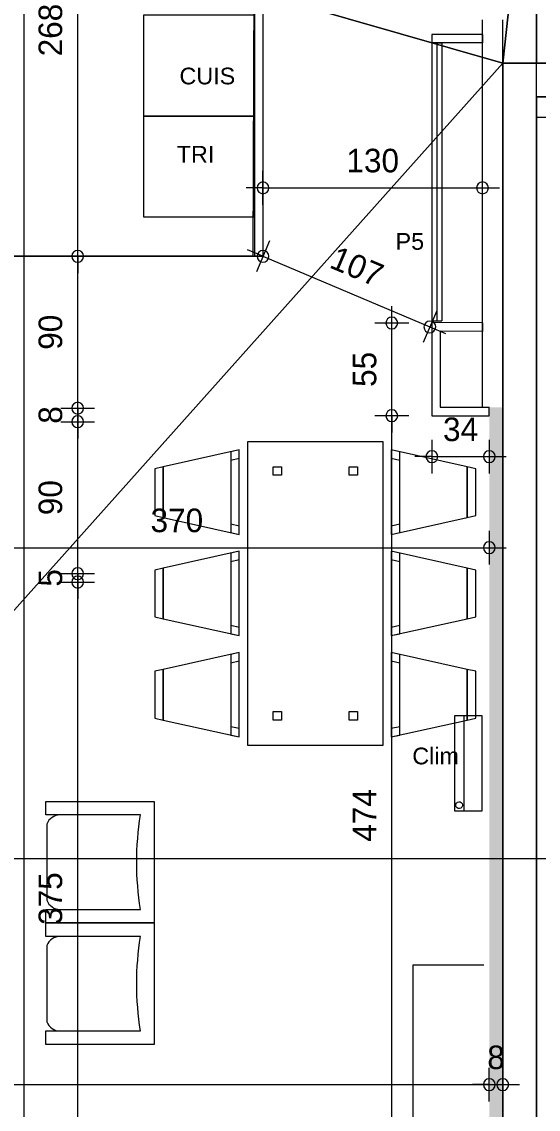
# Model space of a CAD drawing. Header units: metres. Extents: x 1.8 to 61.8, y -53.3 to -11.3.
# Drawn here: x 10.15 to 13.21, y -22.85 to -16.41 of the extents above; entities that cross this region are included whole.
import ezdxf
from ezdxf.enums import TextEntityAlignment as Align
from ezdxf.lldxf.tags import DXFTag

# ---------------------------------------------------------------- set-up
doc = ezdxf.new("R2010")
doc.units = ezdxf.units.M
doc.header["$MEASUREMENT"] = 0
for name, color, linetype in [('Calque commun', 7, 'Continuous'), ('Cotations', 7, 'Continuous'), ('Textes', 7, 'Continuous')]:
    doc.layers.add(name, color=color, linetype=linetype)
doc.styles.add('Arial9', font='arial.ttf', dxfattribs={"height": 0.098961})
doc.styles.add('Century Gothic15', font='GOTHIC.TTF', dxfattribs={"height": 0.139636})
tags = doc.linetypes.add('DASHDOT2', pattern=[0.5, 0.25, -0.125, 0, -0.125]).pattern_tags.tags
tags[10:11] = [DXFTag(74, 4), DXFTag(75, 0), DXFTag(340, '0'), DXFTag(46, 1.0), DXFTag(50, 0.0), DXFTag(44, 0.0), DXFTag(45, 0.0)]
tags[8:9] = [DXFTag(74, 4), DXFTag(75, 0), DXFTag(340, '0'), DXFTag(46, 1.0), DXFTag(50, 0.0), DXFTag(44, 0.0), DXFTag(45, 0.0)]
tags[6:7] = [DXFTag(74, 4), DXFTag(75, 0), DXFTag(340, '0'), DXFTag(46, 1.0), DXFTag(50, 0.0), DXFTag(44, 0.0), DXFTag(45, 0.0)]
tags[4:5] = [DXFTag(74, 4), DXFTag(75, 0), DXFTag(340, '0'), DXFTag(46, 1.0), DXFTag(50, 0.0), DXFTag(44, 0.0), DXFTag(45, 0.0)]
tags = doc.linetypes.add('DOT2', pattern=[0.125, 0, -0.125]).pattern_tags.tags
tags[6:7] = [DXFTag(74, 4), DXFTag(75, 0), DXFTag(340, '0'), DXFTag(46, 1.0), DXFTag(50, 0.0), DXFTag(44, 0.0), DXFTag(45, 0.0)]
tags[4:5] = [DXFTag(74, 4), DXFTag(75, 0), DXFTag(340, '0'), DXFTag(46, 1.0), DXFTag(50, 0.0), DXFTag(44, 0.0), DXFTag(45, 0.0)]
tags = doc.linetypes.add('HIDDEN', pattern=[0.375, 0.25, -0.125]).pattern_tags.tags
tags[6:7] = [DXFTag(74, 4), DXFTag(75, 0), DXFTag(340, '0'), DXFTag(46, 1.0), DXFTag(50, 0.0), DXFTag(44, 0.0), DXFTag(45, 0.0)]
tags[4:5] = [DXFTag(74, 4), DXFTag(75, 0), DXFTag(340, '0'), DXFTag(46, 1.0), DXFTag(50, 0.0), DXFTag(44, 0.0), DXFTag(45, 0.0)]
tags = doc.linetypes.add('HIDDEN2', pattern=[0.1875, 0.125, -0.0625]).pattern_tags.tags
tags[6:7] = [DXFTag(74, 4), DXFTag(75, 0), DXFTag(340, '0'), DXFTag(46, 1.0), DXFTag(50, 0.0), DXFTag(44, 0.0), DXFTag(45, 0.0)]
tags[4:5] = [DXFTag(74, 4), DXFTag(75, 0), DXFTag(340, '0'), DXFTag(46, 1.0), DXFTag(50, 0.0), DXFTag(44, 0.0), DXFTag(45, 0.0)]

# ---------------------------------------------------------------- blocks, each defined once
blk = doc.blocks.new('Block52712')
at = {"layer": 'Calque commun', "color": 7, "linetype": 'Continuous', "lineweight": 9}
for p, q in [((13.2015, -16.9752), (13.2015, -16.6552)), ((13.2015, -16.8552), (14.3815, -16.8552)), ((13.2015, -16.9752), (14.3815, -16.9752))]:
    blk.add_line(p, q, dxfattribs=at)
at = {"layer": 'Calque commun', "color": 7, "linetype": 'Continuous', "lineweight": 18}
blk.add_line((13.2015, -16.6552), (14.3815, -16.6552), dxfattribs=at)
blk = doc.blocks.new('Block52729')
at = {"layer": 'Calque commun', "color": 7, "linetype": 'Continuous', "lineweight": 18}
blk.add_line((13.0015, -18.6942), (13.0015, -16.6552), dxfattribs=at)
at = {"layer": 'Calque commun', "color": 7, "linetype": 'Continuous', "lineweight": 9}
for p, q in [((13.2015, -18.6942), (13.2015, -16.8552)), ((13.3216, -18.6942), (13.3216, -16.9752))]:
    blk.add_line(p, q, dxfattribs=at)
blk = doc.blocks.new('Block52942')
at = {"layer": 'Calque commun', "color": 7, "linetype": 'Continuous', "lineweight": 18}
for p, q in [((13.2015, -15.3998), (13.2015, -14.7998)), ((13.2015, -18.6942), (13.2015, -16.3998))]:
    blk.add_line(p, q, dxfattribs=at)
at = {"layer": 'Calque commun', "color": 7, "linetype": 'Continuous', "lineweight": 9}
for p, q in [((13.0015, -15.3998), (13.0015, -14.9998)), ((12.8815, -15.3998), (12.8815, -15.1198)), ((12.8815, -18.6942), (12.8815, -16.3998)), ((13.0015, -18.6942), (13.0015, -16.3998))]:
    blk.add_line(p, q, dxfattribs=at)
blk = doc.blocks.new('120x220')
at = {"layer": 'Calque commun', "color": 7, "linetype": 'HIDDEN', "lineweight": 9}
mesh = blk.add_polyface(dxfattribs=at)
corners = [(0, 2.2), (0, 0), (1.2, 0), (1.2, 2.2)]
mesh.append_faces([[corners[k] for k in face] for face in [(0, 1, 2, 3)]], dxfattribs={"color": 7})
blk = doc.blocks.new('armchr3')
at = {"layer": 'Calque commun', "color": 8, "linetype": 'ByBlock', "lineweight": 9}
for p, q in [((0, -0.8), (0, 0)), ((0, 0), (0.9, 0)), ((0.9, 0), (0.9, -0.8)), ((0.1, -0.1), (0.1, -0.8)), ((0.8, -0.8), (0.8, -0.1)), ((0.1, -0.8), (0, -0.8)), ((0.1679, -0.7933), (0.7321, -0.7933)), ((0.9, -0.8), (0.8, -0.8))]:
    blk.add_line(p, q, dxfattribs=at)
at = {"layer": 'Calque commun', "color": 8, "linetype": 'ByBlock', "lineweight": 9, "extrusion": (0, 0, -1)}
blk.add_arc((-0.45, 2.0941), 2.2218, 260.93654, 279.06347, dxfattribs=at)
at = {"layer": 'Calque commun', "color": 8, "linetype": 'ByBlock', "lineweight": 9}
for centre, start, end in [((0.2046, -0.6954), 179.77216, 249.452), ((0.6954, -0.6954), 290.54802, 0.22787)]:
    blk.add_arc(centre, 0.1046, start, end, dxfattribs=at)
blk = doc.blocks.new('tbl&6c3')
at = {"layer": 'Calque commun', "color": 8, "linetype": 'ByBlock', "lineweight": 9}
for p, q in [((0.05, 0.85), (0.15, 1.3)), ((0.05, 0.85), (0.15, 1.3)), ((0.15, 1.3), (0.1611, 1.35)), ((0.15, 1.3), (0.1611, 1.35)), ((0.15, 1.3), (0.45, 1.3)), ((0.15, 1.3), (0.45, 1.3)), ((0.15, 1.3), (0.15, 1.3)), ((0.15, 1.3), (0.15, 1.3)), ((0.45, 1.3), (0.15, 1.3)), ((0.45, 1.3), (0.15, 1.3)), ((0.15, 1.3), (0.15, 1.3)), ((0.15, 1.3), (0.15, 1.3)), ((0.1611, 1.35), (0.4389, 1.35)), ((0.1611, 1.35), (0.4389, 1.35)), ((0.1611, 1.35), (0.1611, 1.35)), ((0.1611, 1.35), (0.1611, 1.35)), ((0.4389, 1.35), (0.45, 1.3)), ((0.4389, 1.35), (0.45, 1.3)), ((0.4389, 1.35), (0.4389, 1.35)), ((0.4389, 1.35), (0.4389, 1.35)), ((0.45, 1.3), (0.55, 0.85)), ((0.45, 1.3), (0.55, 0.85)), ((0.45, 1.3), (0.45, 1.3)), ((0.45, 1.3), (0.45, 1.3)), ((0.45, 1.3), (0.45, 1.3)), ((0.45, 1.3), (0.45, 1.3)), ((0.65, 0.85), (0.75, 1.3)), ((0.65, 0.85), (0.75, 1.3)), ((0.75, 1.3), (0.7611, 1.35)), ((0.75, 1.3), (0.7611, 1.35)), ((0.75, 1.3), (1.05, 1.3)), ((0.75, 1.3), (1.05, 1.3)), ((0.75, 1.3), (0.75, 1.3)), ((0.75, 1.3), (0.75, 1.3)), ((1.05, 1.3), (0.75, 1.3)), ((1.05, 1.3), (0.75, 1.3)), ((0.75, 1.3), (0.75, 1.3)), ((0.75, 1.3), (0.75, 1.3)), ((0.7611, 1.35), (1.0389, 1.35)), ((0.7611, 1.35), (1.0389, 1.35)), ((0.7611, 1.35), (0.7611, 1.35)), ((0.7611, 1.35), (0.7611, 1.35)), ((1.0389, 1.35), (1.05, 1.3)), ((1.0389, 1.35), (1.05, 1.3)), ((1.0389, 1.35), (1.0389, 1.35)), ((1.0389, 1.35), (1.0389, 1.35)), ((1.05, 1.3), (1.15, 0.85)), ((1.05, 1.3), (1.15, 0.85)), ((1.05, 1.3), (1.05, 1.3)), ((1.05, 1.3), (1.05, 1.3)), ((1.05, 1.3), (1.05, 1.3)), ((1.05, 1.3), (1.05, 1.3)), ((1.25, 0.85), (1.35, 1.3)), ((1.25, 0.85), (1.35, 1.3)), ((1.35, 1.3), (1.3611, 1.35)), ((1.35, 1.3), (1.3611, 1.35)), ((1.35, 1.3), (1.65, 1.3)), ((1.35, 1.3), (1.65, 1.3)), ((1.35, 1.3), (1.35, 1.3)), ((1.35, 1.3), (1.35, 1.3)), ((1.65, 1.3), (1.35, 1.3)), ((1.65, 1.3), (1.35, 1.3)), ((1.35, 1.3), (1.35, 1.3)), ((1.35, 1.3), (1.35, 1.3)), ((1.3611, 1.35), (1.6389, 1.35)), ((1.3611, 1.35), (1.6389, 1.35)), ((1.3611, 1.35), (1.3611, 1.35)), ((1.3611, 1.35), (1.3611, 1.35)), ((1.6389, 1.35), (1.65, 1.3)), ((1.6389, 1.35), (1.65, 1.3)), ((1.6389, 1.35), (1.6389, 1.35)), ((1.6389, 1.35), (1.6389, 1.35)), ((1.65, 1.3), (1.75, 0.85)), ((1.65, 1.3), (1.75, 0.85)), ((1.65, 1.3), (1.65, 1.3)), ((1.65, 1.3), (1.65, 1.3)), ((1.65, 1.3), (1.65, 1.3)), ((1.65, 1.3), (1.65, 1.3)), ((0.05, 0.85), (0.0611, 0.9)), ((0.05, 0.85), (0.0611, 0.9)), ((0.55, 0.85), (0.05, 0.85)), ((0.55, 0.85), (0.05, 0.85)), ((0.05, 0.85), (0.05, 0.85)), ((0.05, 0.85), (0.05, 0.85)), ((0.55, 0.85), (0.05, 0.85)), ((0.55, 0.85), (0.05, 0.85)), ((0.05, 0.85), (0.05, 0.85)), ((0.05, 0.85), (0.05, 0.85)), ((0.0611, 0.9), (0.5389, 0.9)), ((0.0611, 0.9), (0.5389, 0.9)), ((0.0611, 0.9), (0.0611, 0.9)), ((0.0611, 0.9), (0.0611, 0.9)), ((0.1012, 0.85), (0.1123, 0.9)), ((0.1012, 0.85), (0.1123, 0.9)), ((0.4988, 0.85), (0.1012, 0.85)), ((0.4988, 0.85), (0.1012, 0.85)), ((0.1012, 0.85), (0.1012, 0.85)), ((0.1012, 0.85), (0.1012, 0.85)), ((0.1123, 0.9), (0.4877, 0.9)), ((0.1123, 0.9), (0.4877, 0.9)), ((0.1123, 0.9), (0.1123, 0.9)), ((0.1123, 0.9), (0.1123, 0.9)), ((0.4877, 0.9), (0.4988, 0.85)), ((0.4877, 0.9), (0.4988, 0.85)), ((0.4877, 0.9), (0.4877, 0.9)), ((0.4877, 0.9), (0.4877, 0.9)), ((0.4988, 0.85), (0.4988, 0.85)), ((0.4988, 0.85), (0.4988, 0.85)), ((0.5389, 0.9), (0.55, 0.85)), ((0.5389, 0.9), (0.55, 0.85)), ((0.5389, 0.9), (0.5389, 0.9)), ((0.5389, 0.9), (0.5389, 0.9)), ((0.55, 0.85), (0.55, 0.85)), ((0.55, 0.85), (0.55, 0.85)), ((0.55, 0.85), (0.55, 0.85)), ((0.55, 0.85), (0.55, 0.85)), ((0.65, 0.85), (0.6611, 0.9)), ((0.65, 0.85), (0.6611, 0.9)), ((1.15, 0.85), (0.65, 0.85)), ((1.15, 0.85), (0.65, 0.85)), ((0.65, 0.85), (0.65, 0.85)), ((0.65, 0.85), (0.65, 0.85)), ((1.15, 0.85), (0.65, 0.85)), ((1.15, 0.85), (0.65, 0.85)), ((0.65, 0.85), (0.65, 0.85)), ((0.65, 0.85), (0.65, 0.85)), ((0.6611, 0.9), (1.1389, 0.9)), ((0.6611, 0.9), (1.1389, 0.9)), ((0.6611, 0.9), (0.6611, 0.9)), ((0.6611, 0.9), (0.6611, 0.9)), ((0.7012, 0.85), (0.7123, 0.9)), ((0.7012, 0.85), (0.7123, 0.9)), ((1.0988, 0.85), (0.7012, 0.85)), ((1.0988, 0.85), (0.7012, 0.85)), ((0.7012, 0.85), (0.7012, 0.85)), ((0.7012, 0.85), (0.7012, 0.85)), ((0.7123, 0.9), (1.0877, 0.9)), ((0.7123, 0.9), (1.0877, 0.9)), ((0.7123, 0.9), (0.7123, 0.9)), ((0.7123, 0.9), (0.7123, 0.9)), ((1.0877, 0.9), (1.0988, 0.85)), ((1.0877, 0.9), (1.0988, 0.85)), ((1.0877, 0.9), (1.0877, 0.9)), ((1.0877, 0.9), (1.0877, 0.9)), ((1.0988, 0.85), (1.0988, 0.85)), ((1.0988, 0.85), (1.0988, 0.85)), ((1.1389, 0.9), (1.15, 0.85)), ((1.1389, 0.9), (1.15, 0.85)), ((1.1389, 0.9), (1.1389, 0.9)), ((1.1389, 0.9), (1.1389, 0.9)), ((1.15, 0.85), (1.15, 0.85)), ((1.15, 0.85), (1.15, 0.85)), ((1.15, 0.85), (1.15, 0.85)), ((1.15, 0.85), (1.15, 0.85)), ((1.25, 0.85), (1.2611, 0.9)), ((1.25, 0.85), (1.2611, 0.9)), ((1.75, 0.85), (1.25, 0.85)), ((1.75, 0.85), (1.25, 0.85)), ((1.25, 0.85), (1.25, 0.85)), ((1.25, 0.85), (1.25, 0.85)), ((1.75, 0.85), (1.25, 0.85)), ((1.75, 0.85), (1.25, 0.85)), ((1.25, 0.85), (1.25, 0.85)), ((1.25, 0.85), (1.25, 0.85)), ((1.2611, 0.9), (1.7389, 0.9)), ((1.2611, 0.9), (1.7389, 0.9)), ((1.2611, 0.9), (1.2611, 0.9)), ((1.2611, 0.9), (1.2611, 0.9)), ((1.3012, 0.85), (1.3123, 0.9)), ((1.3012, 0.85), (1.3123, 0.9)), ((1.6988, 0.85), (1.3012, 0.85)), ((1.6988, 0.85), (1.3012, 0.85)), ((1.3012, 0.85), (1.3012, 0.85)), ((1.3012, 0.85), (1.3012, 0.85)), ((1.3123, 0.9), (1.6877, 0.9)), ((1.3123, 0.9), (1.6877, 0.9)), ((1.3123, 0.9), (1.3123, 0.9)), ((1.3123, 0.9), (1.3123, 0.9)), ((1.6877, 0.9), (1.6988, 0.85)), ((1.6877, 0.9), (1.6988, 0.85)), ((1.6877, 0.9), (1.6877, 0.9)), ((1.6877, 0.9), (1.6877, 0.9)), ((1.6988, 0.85), (1.6988, 0.85)), ((1.6988, 0.85), (1.6988, 0.85)), ((1.7389, 0.9), (1.75, 0.85)), ((1.7389, 0.9), (1.75, 0.85)), ((1.7389, 0.9), (1.7389, 0.9)), ((1.7389, 0.9), (1.7389, 0.9)), ((1.75, 0.85), (1.75, 0.85)), ((1.75, 0.85), (1.75, 0.85)), ((1.75, 0.85), (1.75, 0.85)), ((1.75, 0.85), (1.75, 0.85)), ((1.8, 0.8), (0, 0.8)), ((0, 0.8), (0, 0)), ((1.8, 0.8), (0, 0.8)), ((0, 0.8), (0, 0)), ((0, 0.8), (0, 0.8)), ((0, 0.8), (0, 0.8)), ((1.8, 0), (1.8, 0.8)), ((1.8, 0), (1.8, 0.8)), ((1.8, 0.8), (1.8, 0.8)), ((1.8, 0.8), (1.8, 0.8)), ((0.2, 0.65), (0.15, 0.65)), ((0.15, 0.65), (0.15, 0.6)), ((0.2, 0.65), (0.15, 0.65)), ((0.15, 0.65), (0.15, 0.6)), ((0.15, 0.65), (0.15, 0.65)), ((0.15, 0.65), (0.15, 0.65)), ((0.2, 0.6), (0.2, 0.65)), ((0.2, 0.6), (0.2, 0.65)), ((0.2, 0.65), (0.2, 0.65)), ((0.2, 0.65), (0.2, 0.65)), ((1.65, 0.65), (1.6, 0.65)), ((1.6, 0.65), (1.6, 0.6)), ((1.65, 0.65), (1.6, 0.65)), ((1.6, 0.65), (1.6, 0.6)), ((1.6, 0.65), (1.6, 0.65)), ((1.6, 0.65), (1.6, 0.65)), ((1.65, 0.6), (1.65, 0.65)), ((1.65, 0.6), (1.65, 0.65)), ((1.65, 0.65), (1.65, 0.65)), ((1.65, 0.65), (1.65, 0.65)), ((0.15, 0.6), (0.2, 0.6)), ((0.15, 0.6), (0.2, 0.6)), ((0.15, 0.6), (0.15, 0.6)), ((0.15, 0.6), (0.15, 0.6)), ((0.2, 0.6), (0.2, 0.6)), ((0.2, 0.6), (0.2, 0.6)), ((1.6, 0.6), (1.65, 0.6)), ((1.6, 0.6), (1.65, 0.6)), ((1.6, 0.6), (1.6, 0.6)), ((1.6, 0.6), (1.6, 0.6)), ((1.65, 0.6), (1.65, 0.6)), ((1.65, 0.6), (1.65, 0.6)), ((0.2, 0.2), (0.15, 0.2)), ((0.15, 0.2), (0.15, 0.15)), ((0.2, 0.2), (0.15, 0.2)), ((0.15, 0.2), (0.15, 0.15)), ((0.15, 0.2), (0.15, 0.2)), ((0.15, 0.2), (0.15, 0.2)), ((0.2, 0.15), (0.2, 0.2)), ((0.2, 0.15), (0.2, 0.2)), ((0.2, 0.2), (0.2, 0.2)), ((0.2, 0.2), (0.2, 0.2)), ((1.65, 0.2), (1.6, 0.2)), ((1.6, 0.2), (1.6, 0.15)), ((1.65, 0.2), (1.6, 0.2)), ((1.6, 0.2), (1.6, 0.15)), ((1.6, 0.2), (1.6, 0.2)), ((1.6, 0.2), (1.6, 0.2)), ((1.65, 0.15), (1.65, 0.2)), ((1.65, 0.15), (1.65, 0.2)), ((1.65, 0.2), (1.65, 0.2)), ((1.65, 0.2), (1.65, 0.2)), ((0.15, 0.15), (0.2, 0.15)), ((0.15, 0.15), (0.2, 0.15)), ((0.15, 0.15), (0.15, 0.15)), ((0.15, 0.15), (0.15, 0.15)), ((0.2, 0.15), (0.2, 0.15)), ((0.2, 0.15), (0.2, 0.15)), ((1.6, 0.15), (1.65, 0.15)), ((1.6, 0.15), (1.65, 0.15)), ((1.6, 0.15), (1.6, 0.15)), ((1.6, 0.15), (1.6, 0.15)), ((1.65, 0.15), (1.65, 0.15)), ((1.65, 0.15), (1.65, 0.15)), ((0, 0), (1.8, 0)), ((0, 0), (1.8, 0)), ((0, 0), (0, 0)), ((0, 0), (0, 0)), ((1.8, 0), (1.8, 0)), ((1.8, 0), (1.8, 0)), ((0.15, -0.5), (0.05, -0.05)), ((0.05, -0.05), (0.55, -0.05)), ((0.15, -0.5), (0.05, -0.05)), ((0.05, -0.05), (0.55, -0.05)), ((0.05, -0.05), (0.05, -0.05)), ((0.05, -0.05), (0.05, -0.05)), ((0.0611, -0.1), (0.05, -0.05)), ((0.05, -0.05), (0.55, -0.05)), ((0.0611, -0.1), (0.05, -0.05)), ((0.05, -0.05), (0.55, -0.05)), ((0.05, -0.05), (0.05, -0.05)), ((0.05, -0.05), (0.05, -0.05)), ((0.1123, -0.1), (0.1012, -0.05)), ((0.1012, -0.05), (0.4988, -0.05)), ((0.1123, -0.1), (0.1012, -0.05)), ((0.1012, -0.05), (0.4988, -0.05)), ((0.1012, -0.05), (0.1012, -0.05)), ((0.1012, -0.05), (0.1012, -0.05)), ((0.55, -0.05), (0.45, -0.5)), ((0.55, -0.05), (0.45, -0.5)), ((0.4988, -0.05), (0.4877, -0.1)), ((0.4988, -0.05), (0.4877, -0.1)), ((0.4988, -0.05), (0.4988, -0.05)), ((0.4988, -0.05), (0.4988, -0.05)), ((0.55, -0.05), (0.5389, -0.1)), ((0.55, -0.05), (0.5389, -0.1)), ((0.55, -0.05), (0.55, -0.05)), ((0.55, -0.05), (0.55, -0.05)), ((0.55, -0.05), (0.55, -0.05)), ((0.55, -0.05), (0.55, -0.05)), ((0.75, -0.5), (0.65, -0.05)), ((0.65, -0.05), (1.15, -0.05)), ((0.75, -0.5), (0.65, -0.05)), ((0.65, -0.05), (1.15, -0.05)), ((0.65, -0.05), (0.65, -0.05)), ((0.65, -0.05), (0.65, -0.05)), ((0.6611, -0.1), (0.65, -0.05)), ((0.65, -0.05), (1.15, -0.05)), ((0.6611, -0.1), (0.65, -0.05)), ((0.65, -0.05), (1.15, -0.05)), ((0.65, -0.05), (0.65, -0.05)), ((0.65, -0.05), (0.65, -0.05)), ((0.7123, -0.1), (0.7012, -0.05)), ((0.7012, -0.05), (1.0988, -0.05)), ((0.7123, -0.1), (0.7012, -0.05)), ((0.7012, -0.05), (1.0988, -0.05)), ((0.7012, -0.05), (0.7012, -0.05)), ((0.7012, -0.05), (0.7012, -0.05)), ((1.15, -0.05), (1.05, -0.5)), ((1.15, -0.05), (1.05, -0.5)), ((1.0988, -0.05), (1.0877, -0.1)), ((1.0988, -0.05), (1.0877, -0.1)), ((1.0988, -0.05), (1.0988, -0.05)), ((1.0988, -0.05), (1.0988, -0.05)), ((1.15, -0.05), (1.1389, -0.1)), ((1.15, -0.05), (1.1389, -0.1)), ((1.15, -0.05), (1.15, -0.05)), ((1.15, -0.05), (1.15, -0.05)), ((1.15, -0.05), (1.15, -0.05)), ((1.15, -0.05), (1.15, -0.05)), ((1.35, -0.5), (1.25, -0.05)), ((1.25, -0.05), (1.75, -0.05)), ((1.35, -0.5), (1.25, -0.05)), ((1.25, -0.05), (1.75, -0.05)), ((1.25, -0.05), (1.25, -0.05)), ((1.25, -0.05), (1.25, -0.05)), ((1.2611, -0.1), (1.25, -0.05)), ((1.25, -0.05), (1.75, -0.05)), ((1.2611, -0.1), (1.25, -0.05)), ((1.25, -0.05), (1.75, -0.05)), ((1.25, -0.05), (1.25, -0.05)), ((1.25, -0.05), (1.25, -0.05)), ((1.3123, -0.1), (1.3012, -0.05)), ((1.3012, -0.05), (1.6988, -0.05)), ((1.3123, -0.1), (1.3012, -0.05)), ((1.3012, -0.05), (1.6988, -0.05)), ((1.3012, -0.05), (1.3012, -0.05)), ((1.3012, -0.05), (1.3012, -0.05)), ((1.75, -0.05), (1.65, -0.5)), ((1.75, -0.05), (1.65, -0.5)), ((1.6988, -0.05), (1.6877, -0.1)), ((1.6988, -0.05), (1.6877, -0.1)), ((1.6988, -0.05), (1.6988, -0.05)), ((1.6988, -0.05), (1.6988, -0.05)), ((1.75, -0.05), (1.7389, -0.1)), ((1.75, -0.05), (1.7389, -0.1)), ((1.75, -0.05), (1.75, -0.05)), ((1.75, -0.05), (1.75, -0.05)), ((1.75, -0.05), (1.75, -0.05)), ((1.75, -0.05), (1.75, -0.05)), ((0.5389, -0.1), (0.0611, -0.1)), ((0.5389, -0.1), (0.0611, -0.1)), ((0.0611, -0.1), (0.0611, -0.1)), ((0.0611, -0.1), (0.0611, -0.1)), ((0.4877, -0.1), (0.1123, -0.1)), ((0.4877, -0.1), (0.1123, -0.1)), ((0.1123, -0.1), (0.1123, -0.1)), ((0.1123, -0.1), (0.1123, -0.1)), ((0.4877, -0.1), (0.4877, -0.1)), ((0.4877, -0.1), (0.4877, -0.1)), ((0.5389, -0.1), (0.5389, -0.1)), ((0.5389, -0.1), (0.5389, -0.1)), ((1.1389, -0.1), (0.6611, -0.1)), ((1.1389, -0.1), (0.6611, -0.1)), ((0.6611, -0.1), (0.6611, -0.1)), ((0.6611, -0.1), (0.6611, -0.1)), ((1.0877, -0.1), (0.7123, -0.1)), ((1.0877, -0.1), (0.7123, -0.1)), ((0.7123, -0.1), (0.7123, -0.1)), ((0.7123, -0.1), (0.7123, -0.1)), ((1.0877, -0.1), (1.0877, -0.1)), ((1.0877, -0.1), (1.0877, -0.1)), ((1.1389, -0.1), (1.1389, -0.1)), ((1.1389, -0.1), (1.1389, -0.1)), ((1.7389, -0.1), (1.2611, -0.1)), ((1.7389, -0.1), (1.2611, -0.1)), ((1.2611, -0.1), (1.2611, -0.1)), ((1.2611, -0.1), (1.2611, -0.1)), ((1.6877, -0.1), (1.3123, -0.1)), ((1.6877, -0.1), (1.3123, -0.1)), ((1.3123, -0.1), (1.3123, -0.1)), ((1.3123, -0.1), (1.3123, -0.1)), ((1.6877, -0.1), (1.6877, -0.1)), ((1.6877, -0.1), (1.6877, -0.1)), ((1.7389, -0.1), (1.7389, -0.1)), ((1.7389, -0.1), (1.7389, -0.1)), ((0.45, -0.5), (0.15, -0.5)), ((0.45, -0.5), (0.15, -0.5)), ((0.15, -0.5), (0.15, -0.5)), ((0.15, -0.5), (0.15, -0.5)), ((0.1611, -0.55), (0.15, -0.5)), ((0.15, -0.5), (0.45, -0.5)), ((0.1611, -0.55), (0.15, -0.5)), ((0.15, -0.5), (0.45, -0.5)), ((0.15, -0.5), (0.15, -0.5)), ((0.15, -0.5), (0.15, -0.5)), ((0.45, -0.5), (0.4389, -0.55)), ((0.45, -0.5), (0.4389, -0.55)), ((0.45, -0.5), (0.45, -0.5)), ((0.45, -0.5), (0.45, -0.5)), ((0.45, -0.5), (0.45, -0.5)), ((0.45, -0.5), (0.45, -0.5)), ((1.05, -0.5), (0.75, -0.5)), ((1.05, -0.5), (0.75, -0.5)), ((0.75, -0.5), (0.75, -0.5)), ((0.75, -0.5), (0.75, -0.5)), ((0.7611, -0.55), (0.75, -0.5)), ((0.75, -0.5), (1.05, -0.5)), ((0.7611, -0.55), (0.75, -0.5)), ((0.75, -0.5), (1.05, -0.5)), ((0.75, -0.5), (0.75, -0.5)), ((0.75, -0.5), (0.75, -0.5)), ((1.05, -0.5), (1.0389, -0.55)), ((1.05, -0.5), (1.0389, -0.55)), ((1.05, -0.5), (1.05, -0.5)), ((1.05, -0.5), (1.05, -0.5)), ((1.05, -0.5), (1.05, -0.5)), ((1.05, -0.5), (1.05, -0.5)), ((1.65, -0.5), (1.35, -0.5)), ((1.65, -0.5), (1.35, -0.5)), ((1.35, -0.5), (1.35, -0.5)), ((1.35, -0.5), (1.35, -0.5)), ((1.3611, -0.55), (1.35, -0.5)), ((1.35, -0.5), (1.65, -0.5)), ((1.3611, -0.55), (1.35, -0.5)), ((1.35, -0.5), (1.65, -0.5)), ((1.35, -0.5), (1.35, -0.5)), ((1.35, -0.5), (1.35, -0.5)), ((1.65, -0.5), (1.6389, -0.55)), ((1.65, -0.5), (1.6389, -0.55)), ((1.65, -0.5), (1.65, -0.5)), ((1.65, -0.5), (1.65, -0.5)), ((1.65, -0.5), (1.65, -0.5)), ((1.65, -0.5), (1.65, -0.5)), ((0.4389, -0.55), (0.1611, -0.55)), ((0.4389, -0.55), (0.1611, -0.55)), ((0.1611, -0.55), (0.1611, -0.55)), ((0.1611, -0.55), (0.1611, -0.55)), ((0.4389, -0.55), (0.4389, -0.55)), ((0.4389, -0.55), (0.4389, -0.55)), ((1.0389, -0.55), (0.7611, -0.55)), ((1.0389, -0.55), (0.7611, -0.55)), ((0.7611, -0.55), (0.7611, -0.55)), ((0.7611, -0.55), (0.7611, -0.55)), ((1.0389, -0.55), (1.0389, -0.55)), ((1.0389, -0.55), (1.0389, -0.55)), ((1.6389, -0.55), (1.3611, -0.55)), ((1.6389, -0.55), (1.3611, -0.55)), ((1.3611, -0.55), (1.3611, -0.55)), ((1.3611, -0.55), (1.3611, -0.55)), ((1.6389, -0.55), (1.6389, -0.55)), ((1.6389, -0.55), (1.6389, -0.55))]:
    blk.add_line(p, q, dxfattribs=at)
blk = doc.blocks.new('XMODULE1PDNONPMR2')
at = {"layer": 'Calque commun', "color": 5, "linetype": 'Continuous', "lineweight": 9}
blk.add_arc((0, 0), 0.5, 0, 359.99941, dxfattribs=at)
blk = doc.blocks.new('DimLine53340-2')
at = {"layer": 'Calque commun', "color": 5, "linetype": 'Continuous', "lineweight": 9}
for p, q in [((12.9215, -23.6782), (12.9215, -23.4782)), ((6.9216, -23.5782), (12.9215, -23.5782)), ((12.9215, -23.5782), (13.0215, -23.5782))]:
    blk.add_line(p, q, dxfattribs=at)
at = {"layer": 'Calque commun', "color": 5, "linetype": 'Continuous', "lineweight": 9, "xscale": 0.07000000029802322, "yscale": 0.07000000029802322, "zscale": 0.07000000029802322}
blk.add_blockref('XMODULE1PDNONPMR2', (12.9215, -23.5782), dxfattribs=at)
blk = doc.blocks.new('XMODULE1PDNONPMR3')
at = {"layer": 'Calque commun', "color": 5, "linetype": 'Continuous', "lineweight": 9}
blk.add_arc((0, 0), 0.5, 0, 359.99941, dxfattribs=at)
blk = doc.blocks.new('XMODULE1PDNONPMR4')
at = {"layer": 'Calque commun', "color": 5, "linetype": 'Continuous', "lineweight": 9}
blk.add_arc((0, 0), 0.5, 0, 359.99941, dxfattribs=at)
blk = doc.blocks.new('DimLine53348')
at = {"layer": 'Calque commun', "color": 5, "linetype": 'Continuous', "lineweight": 9}
for p, q in [((12.9215, -23.6782), (12.9215, -23.4782)), ((13.0015, -23.6782), (13.0015, -23.4782)), ((12.9215, -23.5782), (12.8215, -23.5782)), ((12.9215, -23.5782), (13.0015, -23.5782)), ((13.0015, -23.5782), (13.1015, -23.5782))]:
    blk.add_line(p, q, dxfattribs=at)
at = {"layer": 'Calque commun', "color": 5, "linetype": 'Continuous', "lineweight": 9, "xscale": 0.07000000029802322, "yscale": 0.07000000029802322, "zscale": 0.07000000029802322}
for name, p in [('XMODULE1PDNONPMR3', (12.9215, -23.5782)), ('XMODULE1PDNONPMR4', (13.0015, -23.5782))]:
    blk.add_blockref(name, p, dxfattribs=at)
at = {"layer": 'Calque commun', "color": 5, "linetype": 'Continuous', "lineweight": 9, "style": 'Century Gothic15'}
blk.add_text('8', height=0.1396, dxfattribs=at).set_placement((12.9615, -23.5282), align=Align.BOTTOM_CENTER)
blk = doc.blocks.new('XMODULE1PDNONPMR14')
at = {"layer": 'Calque commun', "color": 5, "linetype": 'Continuous', "lineweight": 9}
blk.add_arc((0, 0), 0.5, 0, 359.99941, dxfattribs=at)
blk = doc.blocks.new('DimLine53388-2')
at = {"layer": 'Calque commun', "color": 5, "linetype": 'Continuous', "lineweight": 9}
for p, q in [((12.9215, -20.2974), (12.9215, -20.4974)), ((9.2215, -20.3977), (12.9215, -20.3974)), ((12.9215, -20.3974), (13.0215, -20.3974))]:
    blk.add_line(p, q, dxfattribs=at)
at = {"layer": 'Calque commun', "color": 5, "linetype": 'Continuous', "lineweight": 9, "xscale": 0.07000000051574785, "yscale": 0.07000000051574785, "zscale": 0.07000000029802322, "rotation": 0.004519000550515192}
blk.add_blockref('XMODULE1PDNONPMR14', (12.9215, -20.3974), dxfattribs=at)
at = {"layer": 'Calque commun', "color": 5, "linetype": 'Continuous', "lineweight": 9, "style": 'Century Gothic15'}
blk.add_text('370', height=0.13964, rotation=0.00452, dxfattribs=at).set_placement((11.0715, -20.3475), align=Align.BOTTOM_CENTER)
blk = doc.blocks.new('XMODULE1PDNONPMR15')
at = {"layer": 'Calque commun', "color": 5, "linetype": 'Continuous', "lineweight": 9}
blk.add_arc((0, 0), 0.5, 0, 359.99941, dxfattribs=at)
blk = doc.blocks.new('XMODULE1PDNONPMR16')
at = {"layer": 'Calque commun', "color": 5, "linetype": 'Continuous', "lineweight": 9}
blk.add_arc((0, 0), 0.5, 0, 359.99941, dxfattribs=at)
blk = doc.blocks.new('DimLine53396-2')
at = {"layer": 'Calque commun', "color": 5, "linetype": 'Continuous', "lineweight": 9}
for p, q in [((10.4842, -20.6013), (10.4842, -20.5013)), ((10.3842, -20.6013), (10.5842, -20.6013)), ((10.4842, -24.3512), (10.4842, -20.6013)), ((10.5842, -24.3512), (10.3842, -24.3512)), ((10.4842, -24.3512), (10.4842, -24.4512))]:
    blk.add_line(p, q, dxfattribs=at)
at = {"layer": 'Calque commun', "color": 5, "linetype": 'Continuous', "lineweight": 9, "xscale": 0.07000000029802322, "yscale": 0.07000000029802322, "zscale": 0.07000000029802322, "rotation": 90}
for name, p in [('XMODULE1PDNONPMR16', (10.4842, -20.6013)), ('XMODULE1PDNONPMR15', (10.4842, -24.3512))]:
    blk.add_blockref(name, p, dxfattribs=at)
at = {"layer": 'Calque commun', "color": 5, "linetype": 'Continuous', "lineweight": 9, "style": 'Century Gothic15'}
blk.add_text('375', height=0.13964, rotation=89.99991, dxfattribs=at).set_placement((10.4342, -22.4762), align=Align.BOTTOM_CENTER)
blk = doc.blocks.new('XMODULE1PDNONPMR17')
at = {"layer": 'Calque commun', "color": 5, "linetype": 'Continuous', "lineweight": 9}
blk.add_arc((0, 0), 0.5, 0, 359.99941, dxfattribs=at)
blk = doc.blocks.new('XMODULE1PDNONPMR18')
at = {"layer": 'Calque commun', "color": 5, "linetype": 'Continuous', "lineweight": 9}
blk.add_arc((0, 0), 0.5, 0, 359.99941, dxfattribs=at)
blk = doc.blocks.new('DimLine53404-2')
at = {"layer": 'Calque commun', "color": 5, "linetype": 'Continuous', "lineweight": 9}
for p, q in [((10.4842, -20.5513), (10.4842, -20.4513)), ((10.3842, -20.5513), (10.5842, -20.5513)), ((10.3842, -20.6013), (10.5842, -20.6013)), ((10.4842, -20.6013), (10.4842, -20.5513)), ((10.4842, -20.6013), (10.4842, -20.7013))]:
    blk.add_line(p, q, dxfattribs=at)
at = {"layer": 'Calque commun', "color": 5, "linetype": 'Continuous', "lineweight": 9, "xscale": 0.07000000029802322, "yscale": 0.07000000029802322, "zscale": 0.07000000029802322, "rotation": 90}
for name, p in [('XMODULE1PDNONPMR18', (10.4842, -20.5513)), ('XMODULE1PDNONPMR17', (10.4842, -20.6013))]:
    blk.add_blockref(name, p, dxfattribs=at)
at = {"layer": 'Calque commun', "color": 5, "linetype": 'Continuous', "lineweight": 9, "style": 'Century Gothic15'}
blk.add_text('5', height=0.1396, rotation=90, dxfattribs=at).set_placement((10.4342, -20.5763), align=Align.BOTTOM_CENTER)
blk = doc.blocks.new('XMODULE1PDNONPMR19')
at = {"layer": 'Calque commun', "color": 5, "linetype": 'Continuous', "lineweight": 9}
blk.add_arc((0, 0), 0.5, 0, 359.99941, dxfattribs=at)
blk = doc.blocks.new('XMODULE1PDNONPMR20')
at = {"layer": 'Calque commun', "color": 5, "linetype": 'Continuous', "lineweight": 9}
blk.add_arc((0, 0), 0.5, 0, 359.99941, dxfattribs=at)
blk = doc.blocks.new('DimLine53412-2')
at = {"layer": 'Calque commun', "color": 5, "linetype": 'Continuous', "lineweight": 9}
for p, q in [((10.4842, -19.6512), (10.4842, -19.5512)), ((10.3842, -19.6512), (10.5842, -19.6512)), ((10.4842, -20.5513), (10.4842, -19.6512)), ((10.3842, -20.5513), (10.5842, -20.5513)), ((10.4842, -20.5513), (10.4842, -20.6513))]:
    blk.add_line(p, q, dxfattribs=at)
at = {"layer": 'Calque commun', "color": 5, "linetype": 'Continuous', "lineweight": 9, "xscale": 0.07000000029802322, "yscale": 0.07000000029802322, "zscale": 0.07000000029802322, "rotation": 90}
for name, p in [('XMODULE1PDNONPMR20', (10.4842, -19.6512)), ('XMODULE1PDNONPMR19', (10.4842, -20.5513))]:
    blk.add_blockref(name, p, dxfattribs=at)
at = {"layer": 'Calque commun', "color": 5, "linetype": 'Continuous', "lineweight": 9, "style": 'Century Gothic15'}
blk.add_text('90', height=0.13964, rotation=90, dxfattribs=at).set_placement((10.4342, -20.1012), align=Align.BOTTOM_CENTER)
blk = doc.blocks.new('XMODULE1PDNONPMR21')
at = {"layer": 'Calque commun', "color": 5, "linetype": 'Continuous', "lineweight": 9}
blk.add_arc((0, 0), 0.5, 0, 359.99941, dxfattribs=at)
blk = doc.blocks.new('XMODULE1PDNONPMR22')
at = {"layer": 'Calque commun', "color": 5, "linetype": 'Continuous', "lineweight": 9}
blk.add_arc((0, 0), 0.5, 0, 359.99941, dxfattribs=at)
blk = doc.blocks.new('DimLine53420-2')
at = {"layer": 'Calque commun', "color": 5, "linetype": 'Continuous', "lineweight": 9}
for p, q in [((10.4842, -19.5712), (10.4842, -19.4712)), ((10.3842, -19.5712), (10.5842, -19.5712)), ((10.4842, -19.6512), (10.4842, -19.5712)), ((10.3842, -19.6512), (10.5842, -19.6512)), ((10.4842, -19.6512), (10.4842, -19.7512))]:
    blk.add_line(p, q, dxfattribs=at)
at = {"layer": 'Calque commun', "color": 5, "linetype": 'Continuous', "lineweight": 9, "xscale": 0.07000000029802322, "yscale": 0.07000000029802322, "zscale": 0.07000000029802322, "rotation": 90}
for name, p in [('XMODULE1PDNONPMR22', (10.4842, -19.5712)), ('XMODULE1PDNONPMR21', (10.4842, -19.6512))]:
    blk.add_blockref(name, p, dxfattribs=at)
at = {"layer": 'Calque commun', "color": 5, "linetype": 'Continuous', "lineweight": 9, "style": 'Century Gothic15'}
blk.add_text('8', height=0.1396, rotation=90.00205, dxfattribs=at).set_placement((10.4342, -19.6112), align=Align.BOTTOM_CENTER)
blk = doc.blocks.new('XMODULE1PDNONPMR23')
at = {"layer": 'Calque commun', "color": 5, "linetype": 'Continuous', "lineweight": 9}
blk.add_arc((0, 0), 0.5, 0, 359.99941, dxfattribs=at)
blk = doc.blocks.new('XMODULE1PDNONPMR24')
at = {"layer": 'Calque commun', "color": 5, "linetype": 'Continuous', "lineweight": 9}
blk.add_arc((0, 0), 0.5, 0, 359.99941, dxfattribs=at)
blk = doc.blocks.new('DimLine53428-2')
at = {"layer": 'Calque commun', "color": 5, "linetype": 'Continuous', "lineweight": 9}
for p, q in [((10.4842, -18.6712), (10.4842, -18.5712)), ((10.3842, -18.6712), (10.5842, -18.6712)), ((10.4842, -19.5712), (10.4842, -18.6712)), ((10.3842, -19.5712), (10.5842, -19.5712)), ((10.4842, -19.5712), (10.4842, -19.6712))]:
    blk.add_line(p, q, dxfattribs=at)
at = {"layer": 'Calque commun', "color": 5, "linetype": 'Continuous', "lineweight": 9, "xscale": 0.07000000029802322, "yscale": 0.07000000029802322, "zscale": 0.07000000029802322, "rotation": 90}
for name, p in [('XMODULE1PDNONPMR24', (10.4842, -18.6712)), ('XMODULE1PDNONPMR23', (10.4842, -19.5712))]:
    blk.add_blockref(name, p, dxfattribs=at)
at = {"layer": 'Calque commun', "color": 5, "linetype": 'Continuous', "lineweight": 9, "style": 'Century Gothic15'}
blk.add_text('90', height=0.13964, rotation=90, dxfattribs=at).set_placement((10.4342, -19.1212), align=Align.BOTTOM_CENTER)
blk = doc.blocks.new('XMODULE1PDNONPMR25')
at = {"layer": 'Calque commun', "color": 5, "linetype": 'Continuous', "lineweight": 9}
blk.add_arc((0, 0), 0.5, 0, 359.99941, dxfattribs=at)
blk = doc.blocks.new('XMODULE1PDNONPMR26')
at = {"layer": 'Calque commun', "color": 5, "linetype": 'Continuous', "lineweight": 9}
blk.add_arc((0, 0), 0.5, 0, 359.99941, dxfattribs=at)
blk = doc.blocks.new('DimLine53444-2')
at = {"layer": 'Calque commun', "color": 5, "linetype": 'Continuous', "lineweight": 9}
for p, q in [((10.4842, -15.9912), (10.4842, -15.8912)), ((10.5842, -15.9912), (10.3842, -15.9912)), ((10.4842, -18.6713), (10.4842, -15.9912)), ((10.3842, -18.6713), (10.5842, -18.6713)), ((10.4842, -18.6713), (10.4842, -18.7713))]:
    blk.add_line(p, q, dxfattribs=at)
at = {"layer": 'Calque commun', "color": 5, "linetype": 'Continuous', "lineweight": 9, "xscale": 0.07000000029802322, "yscale": 0.07000000029802322, "zscale": 0.07000000029802322, "rotation": 90}
for name, p in [('XMODULE1PDNONPMR26', (10.4842, -15.9912)), ('XMODULE1PDNONPMR25', (10.4842, -18.6713))]:
    blk.add_blockref(name, p, dxfattribs=at)
at = {"layer": 'Calque commun', "color": 5, "linetype": 'Continuous', "lineweight": 9, "style": 'Century Gothic15'}
blk.add_text('268', height=0.13964, rotation=90, dxfattribs=at).set_placement((10.4342, -17.3312), align=Align.BOTTOM_CENTER)
blk = doc.blocks.new('XMODULE1PDNONPMR37')
at = {"layer": 'Calque commun', "color": 5, "linetype": 'Continuous', "lineweight": 9}
blk.add_arc((0, 0), 0.5, 0, 359.99941, dxfattribs=at)
blk = doc.blocks.new('XMODULE1PDNONPMR38')
at = {"layer": 'Calque commun', "color": 5, "linetype": 'Continuous', "lineweight": 9}
blk.add_arc((0, 0), 0.5, 0, 359.99941, dxfattribs=at)
blk = doc.blocks.new('DimLine53508-2')
at = {"layer": 'Calque commun', "color": 5, "linetype": 'Continuous', "lineweight": 9}
for p, q in [((11.5815, -18.3659), (11.5815, -18.1659)), ((12.8815, -18.3659), (12.8815, -18.1659)), ((11.5815, -18.2659), (11.4815, -18.2659)), ((11.5815, -18.2659), (12.8815, -18.2659)), ((12.8815, -18.2659), (12.9815, -18.2659))]:
    blk.add_line(p, q, dxfattribs=at)
at = {"layer": 'Calque commun', "color": 5, "linetype": 'Continuous', "lineweight": 9, "xscale": 0.07000000029802322, "yscale": 0.07000000029802322, "zscale": 0.07000000029802322}
for name, p in [('XMODULE1PDNONPMR37', (11.5815, -18.2659)), ('XMODULE1PDNONPMR38', (12.8815, -18.2659))]:
    blk.add_blockref(name, p, dxfattribs=at)
at = {"layer": 'Calque commun', "color": 5, "linetype": 'Continuous', "lineweight": 9, "style": 'Century Gothic15'}
blk.add_text('130', height=0.13964, dxfattribs=at).set_placement((12.2315, -18.2159), align=Align.BOTTOM_CENTER)
blk = doc.blocks.new('XMODULE1PDNONPMR41')
at = {"layer": 'Calque commun', "color": 5, "linetype": 'Continuous', "lineweight": 9}
blk.add_arc((0, 0), 0.5, 0, 359.99941, dxfattribs=at)
blk = doc.blocks.new('XMODULE1PDNONPMR42')
at = {"layer": 'Calque commun', "color": 5, "linetype": 'Continuous', "lineweight": 9}
blk.add_arc((0, 0), 0.5, 0, 359.99941, dxfattribs=at)
blk = doc.blocks.new('DimLine55624-2')
at = {"layer": 'Calque commun', "color": 5, "linetype": 'Continuous', "lineweight": 9}
for p, q in [((11.6205, -18.5794), (11.5426, -18.7635)), ((11.5815, -18.6714), (11.4894, -18.6325)), ((11.5815, -18.6714), (12.5697, -19.0898)), ((12.6087, -18.9977), (12.5307, -19.1819)), ((12.5697, -19.0898), (12.6618, -19.1288))]:
    blk.add_line(p, q, dxfattribs=at)
at = {"layer": 'Calque commun', "color": 5, "linetype": 'Continuous', "lineweight": 9, "xscale": 0.06999999668182097, "yscale": 0.06999999668182097, "zscale": 0.07000000029802322, "rotation": -22.9480568787879}
for name, p in [('XMODULE1PDNONPMR41', (11.5815, -18.6714)), ('XMODULE1PDNONPMR42', (12.5697, -19.0898))]:
    blk.add_blockref(name, p, dxfattribs=at)
at = {"layer": 'Calque commun', "color": 5, "linetype": 'Continuous', "lineweight": 9, "style": 'Century Gothic15'}
blk.add_text('107', height=0.13964, rotation=337.05196, dxfattribs=at).set_placement((12.0951, -18.8346), align=Align.BOTTOM_CENTER)
blk = doc.blocks.new('XMODULE1PDNONPMR43')
at = {"layer": 'Calque commun', "color": 5, "linetype": 'Continuous', "lineweight": 9}
blk.add_arc((0, 0), 0.5, 0, 359.99941, dxfattribs=at)
blk = doc.blocks.new('XMODULE1PDNONPMR44')
at = {"layer": 'Calque commun', "color": 5, "linetype": 'Continuous', "lineweight": 9}
blk.add_arc((0, 0), 0.5, 0, 359.99941, dxfattribs=at)
blk = doc.blocks.new('DimLine55705-2')
at = {"layer": 'Calque commun', "color": 5, "linetype": 'Continuous', "lineweight": 9}
for p, q in [((12.5815, -19.7579), (12.5815, -19.9579)), ((12.9215, -19.7579), (12.9215, -19.9579)), ((12.5815, -19.8579), (12.4815, -19.8579)), ((12.5815, -19.8579), (12.9215, -19.8579)), ((12.9215, -19.8579), (13.0215, -19.8579))]:
    blk.add_line(p, q, dxfattribs=at)
at = {"layer": 'Calque commun', "color": 5, "linetype": 'Continuous', "lineweight": 9, "xscale": 0.07000000029802322, "yscale": 0.07000000029802322, "zscale": 0.07000000029802322}
for name, p in [('XMODULE1PDNONPMR43', (12.5815, -19.8579)), ('XMODULE1PDNONPMR44', (12.9215, -19.8579))]:
    blk.add_blockref(name, p, dxfattribs=at)
at = {"layer": 'Calque commun', "color": 5, "linetype": 'Continuous', "lineweight": 9, "style": 'Century Gothic15'}
blk.add_text('34', height=0.13964, dxfattribs=at).set_placement((12.7515, -19.8079), align=Align.BOTTOM_CENTER)
blk = doc.blocks.new('XMODULE1PDNONPMR45')
at = {"layer": 'Calque commun', "color": 5, "linetype": 'Continuous', "lineweight": 9}
blk.add_arc((0, 0), 0.5, 0, 359.99941, dxfattribs=at)
blk = doc.blocks.new('XMODULE1PDNONPMR46')
at = {"layer": 'Calque commun', "color": 5, "linetype": 'Continuous', "lineweight": 9}
blk.add_arc((0, 0), 0.5, 0, 359.99941, dxfattribs=at)
blk = doc.blocks.new('DimLine55729-2')
at = {"layer": 'Calque commun', "color": 5, "linetype": 'Continuous', "lineweight": 9}
for p, q in [((12.3444, -19.6158), (12.3444, -19.5158)), ((12.4444, -19.6158), (12.2444, -19.6158)), ((12.3444, -24.3512), (12.3444, -19.6158)), ((12.4444, -24.3512), (12.2444, -24.3512)), ((12.3444, -24.3512), (12.3444, -24.4512))]:
    blk.add_line(p, q, dxfattribs=at)
at = {"layer": 'Calque commun', "color": 5, "linetype": 'Continuous', "lineweight": 9, "xscale": 0.07000000029802322, "yscale": 0.07000000029802322, "zscale": 0.07000000029802322, "rotation": 90}
for name, p in [('XMODULE1PDNONPMR46', (12.3444, -19.6158)), ('XMODULE1PDNONPMR45', (12.3444, -24.3512))]:
    blk.add_blockref(name, p, dxfattribs=at)
at = {"layer": 'Calque commun', "color": 5, "linetype": 'Continuous', "lineweight": 9, "style": 'Century Gothic15'}
blk.add_text('474', height=0.13964, rotation=89.99997, dxfattribs=at).set_placement((12.2944, -21.9835), align=Align.BOTTOM_CENTER)
blk = doc.blocks.new('XMODULE1PDNONPMR47')
at = {"layer": 'Calque commun', "color": 5, "linetype": 'Continuous', "lineweight": 9}
blk.add_arc((0, 0), 0.5, 0, 359.99941, dxfattribs=at)
blk = doc.blocks.new('XMODULE1PDNONPMR48')
at = {"layer": 'Calque commun', "color": 5, "linetype": 'Continuous', "lineweight": 9}
blk.add_arc((0, 0), 0.5, 0, 359.99941, dxfattribs=at)
blk = doc.blocks.new('DimLine55737-2')
at = {"layer": 'Calque commun', "color": 5, "linetype": 'Continuous', "lineweight": 9}
for p, q in [((12.3444, -19.0666), (12.3444, -18.9666)), ((12.4444, -19.0666), (12.2444, -19.0666)), ((12.3444, -19.6158), (12.3444, -19.0666)), ((12.4444, -19.6158), (12.2444, -19.6158)), ((12.3444, -19.6158), (12.3444, -19.7158))]:
    blk.add_line(p, q, dxfattribs=at)
at = {"layer": 'Calque commun', "color": 5, "linetype": 'Continuous', "lineweight": 9, "xscale": 0.07000000029802322, "yscale": 0.07000000029802322, "zscale": 0.07000000029802322, "rotation": 90}
for name, p in [('XMODULE1PDNONPMR48', (12.3444, -19.0666)), ('XMODULE1PDNONPMR47', (12.3444, -19.6158))]:
    blk.add_blockref(name, p, dxfattribs=at)
at = {"layer": 'Calque commun', "color": 5, "linetype": 'Continuous', "lineweight": 9, "style": 'Century Gothic15'}
blk.add_text('55', height=0.13964, rotation=90.0008, dxfattribs=at).set_placement((12.2944, -19.3412), align=Align.BOTTOM_CENTER)
blk = doc.blocks.new('60x65')
at = {"layer": 'Calque commun', "color": 7, "linetype": 'HIDDEN', "lineweight": 9}
mesh = blk.add_polyface(dxfattribs=at)
corners = [(0, 0.6), (0.65, 0.6), (0.65, 0), (0, 0)]
mesh.append_faces([[corners[k] for k in face] for face in [(0, 1, 2, 3)]], dxfattribs={"color": 7})
blk = doc.blocks.new('clim-int3')
at = {"layer": 'Calque commun', "color": 0, "linetype": 'ByBlock', "lineweight": 9}
for p, q in [((0.5671, 0.16), (0, 0.16)), ((0, 0.16), (0, 0)), ((0.5671, 0), (0.5671, 0.16)), ((0, 0.106), (0.5671, 0.106)), ((0, 0), (0.5671, 0))]:
    blk.add_line(p, q, dxfattribs=at)
blk.add_arc((0.531, 0.1338), 0.02, 329.99999, 329.9994, dxfattribs=at)
blk = doc.blocks.new('XMODULE1PDNONPMR75')
at = {"layer": 'Calque commun', "color": 15, "linetype": 'Continuous', "lineweight": 18}
for p, q in [((11.5315, -15.9914), (11.5315, -18.6712)), ((11.5815, -15.9914), (11.5815, -18.6712)), ((12.8815, -17.3566), (12.5815, -17.3566)), ((12.5815, -17.3566), (12.5815, -17.4066)), ((12.8815, -17.3566), (12.8815, -17.4066)), ((12.8815, -17.4066), (12.5815, -17.4066)), ((11.5815, -18.6712), (11.5315, -18.6712)), ((12.8815, -19.066), (12.5815, -19.0635)), ((12.5815, -19.0635), (12.5815, -19.6158)), ((12.8815, -19.066), (12.8811, -19.116)), ((12.8811, -19.116), (12.6315, -19.1139)), ((12.6315, -19.1139), (12.6315, -19.5658)), ((12.6315, -19.5658), (12.9215, -19.5658)), ((12.9215, -19.6158), (12.9215, -19.5658)), ((12.5815, -19.6158), (12.9215, -19.6158))]:
    blk.add_line(p, q, dxfattribs=at)
at = {"layer": 'Calque commun', "color": 7, "linetype": 'Continuous', "lineweight": 9}
for p, q in [((12.5815, -17.4066), (12.5815, -19.0539)), ((12.5815, -17.4066), (12.6415, -17.4066)), ((12.6115, -17.4066), (12.6115, -19.0539)), ((12.6415, -17.4066), (12.6415, -19.0539)), ((12.5815, -19.0539), (12.6415, -19.0539))]:
    blk.add_line(p, q, dxfattribs=at)
at = {"layer": 'Calque commun', "color": 7, "linetype": 'HIDDEN', "lineweight": 9}
for p, q in [((11.5215, -18.6712), (8.9816, -18.6712)), ((8.9816, -18.6712), (11.5815, -18.6712))]:
    blk.add_line(p, q, dxfattribs=at)
at = {"layer": 'Calque commun', "color": 8, "linetype": 'DOT2', "lineweight": 9}
for p, q in [((12.8889, -22.8705), (12.469, -22.8705)), ((12.469, -22.8705), (12.469, -24.0319))]:
    blk.add_line(p, q, dxfattribs=at)
at = {"layer": 'Calque commun', "color": 91, "linetype": 'Continuous', "lineweight": 9}
blk.add_trace([(13.0015, -24.3512), (12.9215, -24.3512), (13.0015, -19.5658), (12.9215, -19.5658)], dxfattribs=at)
at = {"layer": 'Calque commun', "color": 5, "linetype": 'Continuous', "lineweight": 9}
for name in ['DimLine53444-2', 'DimLine53508-2', 'DimLine53428-2', 'DimLine55624-2', 'DimLine55737-2', 'DimLine53420-2', 'DimLine55729-2', 'DimLine53412-2', 'DimLine55705-2', 'DimLine53388-2', 'DimLine53404-2', 'DimLine53396-2', 'DimLine53340-2', 'DimLine53348']:
    blk.add_blockref(name, (0, 0), dxfattribs=at)
at = {"layer": 'Calque commun', "color": 0, "linetype": 'ByBlock', "lineweight": -2}
for p in [(10.8769, -17.8402), (10.8769, -18.4402)]:
    blk.add_blockref('60x65', p, dxfattribs=at)
at = {"layer": 'Calque commun', "color": 0, "linetype": 'DOT2', "lineweight": -2, "extrusion": (0, 0, -1), "rotation": 89.99999999999999}
blk.add_blockref('tbl&6c3', (-11.4914, -21.5686), dxfattribs=at)
at = {"layer": 'Calque commun', "color": 7, "linetype": 'HIDDEN2', "lineweight": -2, "extrusion": (0, 0, -1), "xscale": -1, "yscale": -1, "zscale": -1, "rotation": 90.00000000000001}
blk.add_blockref('clim-int3', (-12.8772, -21.3914), dxfattribs=at)
at = {"layer": 'Calque commun', "color": 0, "linetype": 'DOT2', "lineweight": -2, "xscale": -0.800000011920929, "yscale": -0.800000011920929, "zscale": -0.800000011920929, "rotation": 89.99999999999999}
for p in [(10.9362, -21.9005), (10.9362, -22.6205)]:
    blk.add_blockref('armchr3', p, dxfattribs=at)
at = {"layer": 'Textes', "color": 5, "linetype": 'ByBlock', "lineweight": -2, "style": 'Arial9'}
for s, p in [('CUIS', (11.087, -17.6824)), ('TRI', (11.0707, -18.1461)), ('P5', (12.3666, -18.6623)), ('Clim', (12.4657, -21.7105))]:
    blk.add_text(s, height=0.09896, dxfattribs=at).set_placement(p, align=Align.BOTTOM_LEFT)
at = {"layer": 'Calque commun', "color": 9, "linetype": 'Continuous', "lineweight": 9}
mesh = blk.add_polyface(dxfattribs=at)
corners = [(8.9816, -18.6712), (8.9816, -15.9912), (11.5315, -15.9912), (11.5215, -18.6712)]
mesh.append_faces([[corners[k] for k in face] for face in [(0, 1, 2, 3)]], dxfattribs={"color": 9})
blk = doc.blocks.new('Block60940')
at = {"layer": 'Calque commun', "color": 7, "linetype": 'Continuous', "lineweight": 18}
blk.add_line((13.0015, -25.6552), (13.0015, -18.6942), dxfattribs=at)
at = {"layer": 'Calque commun', "color": 7, "linetype": 'Continuous', "lineweight": 9}
blk.add_line((13.2015, -25.4552), (13.2015, -18.6942), dxfattribs=at)

msp = doc.modelspace()

# ---------------------------------------------------------------- linework, layer by layer
at = {"layer": 'Calque commun', "color": 12, "linetype": 'Continuous', "lineweight": 18}
msp.add_line((13.0015, -23.6001), (13.0015, -16.3998), dxfattribs=at)
msp.add_polyline3d([(14.3815, -16.6552, 0), (14.3815, -16.8152, 0), (14.3815, -16.8552, 0), (13.2015, -16.8552, 0), (13.2015, -25.4552, 0), (14.8015, -25.4552, 0), (14.8015, -25.6552, 0)], dxfattribs=at)
at = {"layer": 'Cotations', "color": 1, "linetype": 'DASHDOT2', "lineweight": 18}
msp.add_line((5.4524, -21.3661), (28.0299, -21.3661), dxfattribs=at)
at = {"layer": 'Cotations', "color": 1, "linetype": 'DASHDOT2', "lineweight": 18, "flags": 128}
msp.add_lwpolyline([(10.1657, -12.7614), (10.1657, -25.7623), (10.1657, -25.7623)], dxfattribs=at)

# ---------------------------------------------------------------- block references
at = {"layer": 'Calque commun', "color": 0, "linetype": 'ByBlock', "lineweight": -2}
for name, p in [('120x220', (13.2015, -16.6552)), ('Block52942', (0, 0)), ('XMODULE1PDNONPMR75', (0, 0.8716)), ('Block52729', (0, 0)), ('Block52712', (0, 0)), ('Block60940', (0, 0))]:
    msp.add_blockref(name, p, dxfattribs=at)

# ---------------------------------------------------------------- meshes
at = {"layer": 'Calque commun', "color": 7, "linetype": 'Continuous', "lineweight": 9}
mesh = msp.add_polyface(dxfattribs=at)
corners = [(61.7636, -11.3086), (1.7636, -11.3086), (1.7636, -53.3086), (61.7636, -53.3086)]
mesh.append_faces([[corners[k] for k in face] for face in [(0, 1, 2, 3)]], dxfattribs={"color": 7})
at = {"layer": 'Calque commun', "color": 9, "linetype": 'Continuous', "lineweight": 9}
mesh = msp.add_polyface(dxfattribs=at)
corners = [(19.4015, -16.6552), (19.6015, -23.8198), (26.0015, -23.8198), (6.6015, -23.8198), (13.0015, -23.8198), (13.0015, -16.6552), (26.0015, -14.8198), (6.6015, -14.8198), (13.0015, -25.6552), (13.2015, -14.8198), (19.4015, -14.8198), (13.2015, -16.6552), (19.6015, -25.6552)]
mesh.append_faces([[corners[k] for k in face] for face in [(6, 0, 2), (3, 5, 7), (8, 1, 4)]], dxfattribs={"vtx0": -1, "vtx1": -1, "color": 9})
mesh.append_faces([[corners[k] for k in face] for face in [(0, 4, 1)]], dxfattribs={"vtx0": -1, "vtx1": -1, "vtx2": -1, "color": 9})
mesh.append_faces([[corners[k] for k in face] for face in [(0, 1, 2)]], dxfattribs={"vtx0": -1, "vtx2": -1, "color": 9})
mesh.append_faces([[corners[k] for k in face] for face in [(12, 1, 8)]], dxfattribs={"vtx1": -1, "color": 9})
mesh.append_faces([[corners[k] for k in face] for face in [(3, 4, 5), (9, 7, 5), (0, 5, 4)]], dxfattribs={"vtx1": -1, "vtx2": -1, "color": 9})
mesh.append_faces([[corners[k] for k in face] for face in [(6, 10, 0), (5, 11, 9)]], dxfattribs={"vtx2": -1, "color": 9})

doc.saveas('drawing.dxf')
